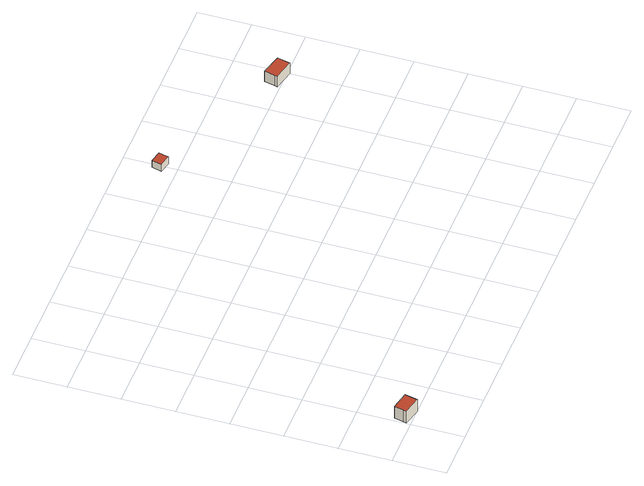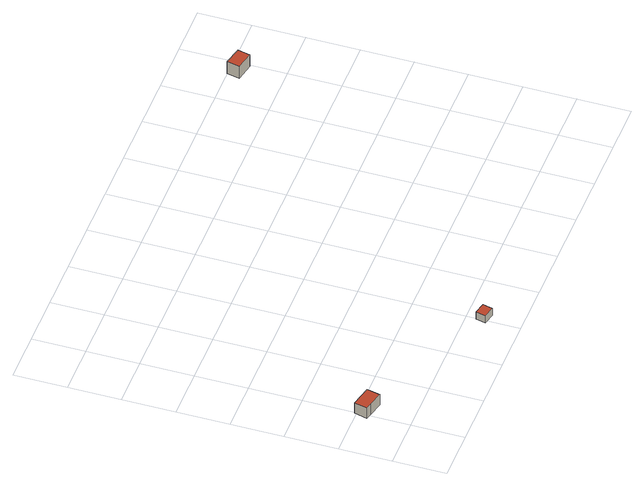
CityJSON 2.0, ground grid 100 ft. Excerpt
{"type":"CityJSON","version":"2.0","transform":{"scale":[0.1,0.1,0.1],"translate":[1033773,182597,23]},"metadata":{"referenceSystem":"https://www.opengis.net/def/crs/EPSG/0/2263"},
"CityObjects":{
"building1":{"type":"Building","attributes":{"name":"Bldg_4210012550","BIN":"4256933"},"geometry":[{"type":"MultiSurface","lod":"2","boundaries":[[[0,1,2,3,4,5]],[[6,7,8,9,10,11]],[[10,9,5,4]],[[11,10,4,3]],[[6,11,3,2]],[[7,6,2,1]],[[8,7,1,0]],[[9,8,0,5]]],"semantics":{"surfaces":[{"type":"GroundSurface"},{"type":"RoofSurface","BIN":"4256933"},{"type":"WallSurface"}],"values":[0,1,2,2,2,2,2,2]}}]},
"building2":{"type":"Building","attributes":{"name":"Bldg_4511015705","BIN":"4508908"},"geometry":[{"type":"MultiSurface","lod":"2","boundaries":[[[12,13,14,15]],[[16,17,18,19]],[[12,15,19,18]],[[13,12,18,17]],[[14,13,17,16]],[[15,14,16,19]]],"semantics":{"surfaces":[{"type":"RoofSurface","BIN":"4508908"},{"type":"GroundSurface"},{"type":"WallSurface"}],"values":[0,1,2,2,2,2]}}]},
"building3":{"type":"Building","attributes":{"name":"Bldg_4210002425","BIN":"4256686"},"geometry":[{"type":"MultiSurface","lod":"2","boundaries":[[[20,21,22,23,24,25]],[[26,27,28,29,30,31]],[[26,31,25,24]],[[27,26,24,23]],[[28,27,23,22]],[[29,28,22,21]],[[30,29,21,20]],[[31,30,20,25]]],"semantics":{"surfaces":[{"type":"GroundSurface"},{"type":"RoofSurface","BIN":"4256686"},{"type":"WallSurface"}],"values":[0,1,2,2,2,2,2,2]}}]}
},
"vertices":[
[16,152,23],[56,328,23],[58,328,23],[406,248,23],[351,5,23],[0,85,23],[58,328,295],[56,328,295],[16,152,295],[0,85,295],[351,5,295],[406,248,295],
[4877,6440,209],[4830,6246,209],[5056,6191,209],[5103,6384,209],[5056,6191,45],[4830,6246,45],[4877,6440,45],[5103,6384,45],
[8024,4964,1],[7620,5060,1],[7633,5116,1],[7680,5314,1],[7978,5243,1],[8084,5218,1],[7978,5243,242],[7680,5314,242],[7633,5116,242],[7620,5060,242],[8024,4964,242],[8084,5218,242]
]}
